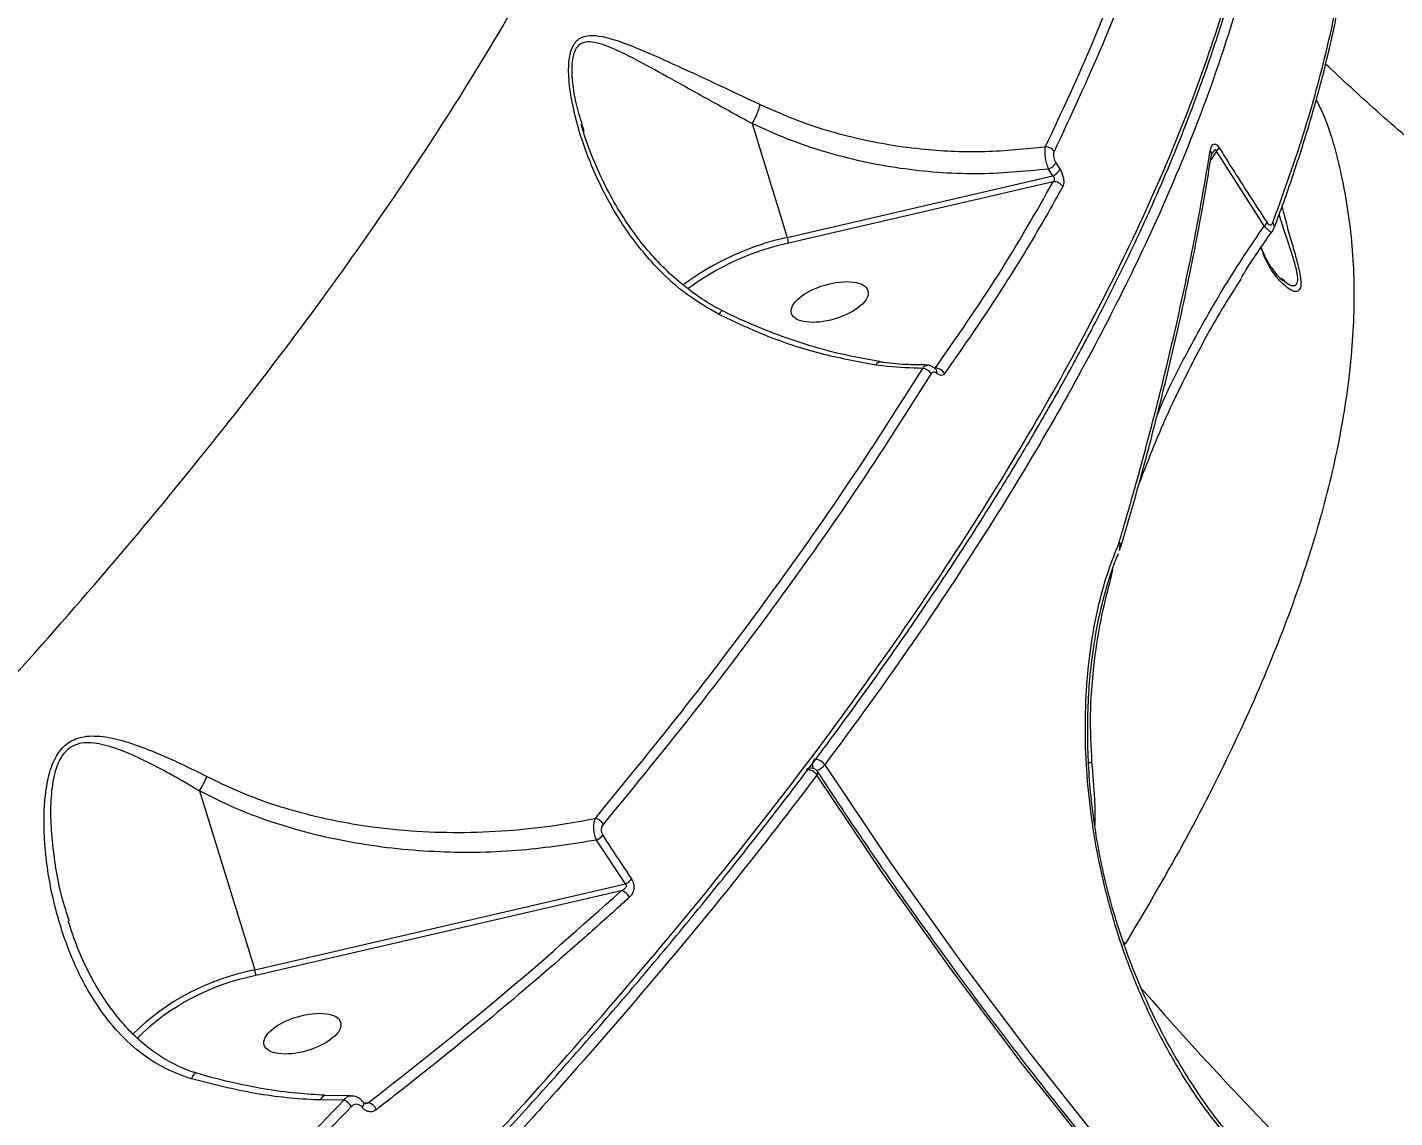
# Model space of a CAD drawing. Header units: millimetres. Extents: x -6523 to 7556, y -5559 to 6101.
# Drawn here: x 1804.3 to 1964, y -1572.9 to -1445.6 of the extents above; entities that cross this region are included whole.
import ezdxf

# ---------------------------------------------------------------- set-up
doc = ezdxf.new("R2010")
doc.units = ezdxf.units.MM
for name, color, linetype in [('DIKOM_ОБЪЕКТ', 7, 'Continuous'), ('DIKOM_РАЗМЕР_ЗОНА', 7, 'Continuous'), ('DIKOM_РАЗМЕР_ОБЪЕКТА', 7, 'Continuous')]:
    doc.layers.add(name, color=color, linetype=linetype)
doc.styles.add('style1', font='arial.ttf', dxfattribs={"width": 0.8})
doc.dimstyles.new('1-50', dxfattribs={"dimtxt": 300, "dimasz": 200, "dimexe": 100, "dimexo": 0, "dimgap": 100, "dimtad": 1, "dimtxsty": 'style1', "dimcen": 200, "dimclrd": 7, "dimclre": 7, "dimclrt": 7, "dimadec": 1, "dimazin": 2, "dimtfac": 1, "dimtmove": 0, "dimatfit": 2, "dimfxl": 0, "dimlwd": 25, "dimlwe": 18, "dimarcsym": 0})

# ---------------------------------------------------------------- blocks, each defined once
blk = doc.blocks.new('*D10')
at = {"layer": 'Defpoints', "color": 0, "transparency": 16777216}
for p in [(-1823.23, 4314.24), (3842.01, -3170.82), (6537.88, -3170.82)]:
    blk.add_point(p, dxfattribs=at)
at = {"layer": 'DIKOM_РАЗМЕР_ОБЪЕКТА', "color": 7, "lineweight": 18, "transparency": 16777216}
for p, q in [((-1823.23, 4314.24), (6637.88, 4314.24)), ((3842.01, -3170.82), (6637.88, -3170.82))]:
    blk.add_line(p, q, dxfattribs=at)
at = {"layer": 'DIKOM_РАЗМЕР_ОБЪЕКТА', "color": 7, "lineweight": 25, "transparency": 16777216}
blk.add_line((6537.88, 3914.24), (6537.88, -2770.82), dxfattribs=at)
at = {"layer": 'DIKOM_РАЗМЕР_ОБЪЕКТА', "color": 7, "transparency": 16777216}
for points in [[(6471.22, 3914.24), (6604.55, 3914.24), (6537.88, 4314.24)], [(6471.22, -2770.82), (6604.55, -2770.82), (6537.88, -3170.82)]]:
    blk.add_solid(points, dxfattribs=at)
at = {"layer": 'DIKOM_РАЗМЕР_ОБЪЕКТА', "color": 7, "transparency": 16777216, "insert": (6304.71, 207.11), "char_height": 300, "attachment_point": 5, "rotation": 90, "style": 'style1'}
blk.add_mtext('7500', dxfattribs=at)
blk = doc.blocks.new('*D11')
at = {"layer": 'Defpoints', "color": 0, "transparency": 16777216}
for p in [(-5022.71, -299.32), (4115.33, -1753.09), (4115.33, -4391.39)]:
    blk.add_point(p, dxfattribs=at)
at = {"layer": 'DIKOM_РАЗМЕР_ОБЪЕКТА', "color": 7, "lineweight": 18, "transparency": 16777216}
for p, q in [((-5022.71, -299.32), (-5022.71, -4491.39)), ((4115.33, -1753.09), (4115.33, -4491.39))]:
    blk.add_line(p, q, dxfattribs=at)
at = {"layer": 'DIKOM_РАЗМЕР_ОБЪЕКТА', "color": 7, "lineweight": 25, "transparency": 16777216}
blk.add_line((-4622.71, -4391.39), (3715.33, -4391.39), dxfattribs=at)
at = {"layer": 'DIKOM_РАЗМЕР_ОБЪЕКТА', "color": 7, "transparency": 16777216}
for points in [[(-4622.71, -4324.73), (-4622.71, -4458.06), (-5022.71, -4391.39)], [(3715.33, -4324.73), (3715.33, -4458.06), (4115.33, -4391.39)]]:
    blk.add_solid(points, dxfattribs=at)
at = {"layer": 'DIKOM_РАЗМЕР_ОБЪЕКТА', "color": 7, "transparency": 16777216, "insert": (-175.12, -4158.22), "char_height": 300, "attachment_point": 5, "style": 'style1'}
blk.add_mtext('9150', dxfattribs=at)
blk = doc.blocks.new('*D12')
at = {"layer": 'Defpoints', "color": 0, "transparency": 16777216}
for p in [(-6522.71, -395.62), (6102.86, -1877.31), (6102.86, -5458.89)]:
    blk.add_point(p, dxfattribs=at)
at = {"layer": 'DIKOM_РАЗМЕР_ЗОНА', "color": 7, "lineweight": 18, "transparency": 16777216}
for p, q in [((-6522.71, -395.62), (-6522.71, -5558.89)), ((6102.86, -1877.31), (6102.86, -5558.89))]:
    blk.add_line(p, q, dxfattribs=at)
at = {"layer": 'DIKOM_РАЗМЕР_ЗОНА', "color": 7, "lineweight": 25, "transparency": 16777216}
blk.add_line((-6122.71, -5458.89), (5702.86, -5458.89), dxfattribs=at)
at = {"layer": 'DIKOM_РАЗМЕР_ЗОНА', "color": 7, "transparency": 16777216}
for points in [[(-6122.71, -5392.23), (-6122.71, -5525.56), (-6522.71, -5458.89)], [(5702.86, -5392.23), (5702.86, -5525.56), (6102.86, -5458.89)]]:
    blk.add_solid(points, dxfattribs=at)
at = {"layer": 'DIKOM_РАЗМЕР_ЗОНА', "color": 7, "transparency": 16777216, "insert": (78.38, -5225.72), "char_height": 300, "attachment_point": 5, "style": 'style1'}
blk.add_mtext('12600', dxfattribs=at)
blk = doc.blocks.new('*D13')
at = {"layer": 'Defpoints', "color": 0, "transparency": 16777216}
for p in [(-2358.18, 6101.03), (4341.71, -4605.15), (7455.88, -4605.15)]:
    blk.add_point(p, dxfattribs=at)
at = {"layer": 'DIKOM_РАЗМЕР_ЗОНА', "color": 7, "lineweight": 18, "transparency": 16777216}
for p, q in [((-2358.18, 6101.03), (7555.88, 6101.03)), ((4341.71, -4605.15), (7555.88, -4605.15))]:
    blk.add_line(p, q, dxfattribs=at)
at = {"layer": 'DIKOM_РАЗМЕР_ЗОНА', "color": 7, "lineweight": 25, "transparency": 16777216}
blk.add_line((7455.88, 5701.03), (7455.88, -4205.15), dxfattribs=at)
at = {"layer": 'DIKOM_РАЗМЕР_ЗОНА', "color": 7, "transparency": 16777216}
for points in [[(7389.22, 5701.03), (7522.55, 5701.03), (7455.88, 6101.03)], [(7389.22, -4205.15), (7522.55, -4205.15), (7455.88, -4605.15)]]:
    blk.add_solid(points, dxfattribs=at)
at = {"layer": 'DIKOM_РАЗМЕР_ЗОНА', "color": 7, "transparency": 16777216, "insert": (7222.71, 375.61), "char_height": 300, "attachment_point": 5, "rotation": 90, "style": 'style1'}
blk.add_mtext('10700', dxfattribs=at)

msp = doc.modelspace()

# ---------------------------------------------------------------- linework, layer by layer
at = {"layer": 'DIKOM_ОБЪЕКТ', "color": 7, "linetype": 'Continuous', "lineweight": 15}
for p, q in [((1869.068, -1456.928), (1869.292, -1457.722)), ((1888.932, -1456.844), (1893.05, -1470.143)), ((1943.142, -1460.052), (1942.482, -1461.074)), ((1948.736, -1468.785), (1943.142, -1460.052)), ((1924.043, -1462.946), (1923.553, -1462.157)), ((1924.409, -1461.409), (1924.898, -1462.196)), ((1893.05, -1470.143), (1924.043, -1462.946)), ((1924.101, -1463.625), (1893.174, -1470.806)), ((1950.73, -1474.891), (1951.021, -1475.134)), ((1910.26, -1485.425), (1910.344, -1485.372)), ((1931.704, -1505.981), (1931.79, -1505.735)), ((1931.79, -1505.735), (1931.8, -1505.699)), ((1931.003, -1508.954), (1930.648, -1510.475)), ((1824.41, -1534.75), (1830.88, -1555.645)), ((1874.141, -1545.6), (1870.772, -1540.495)), ((1830.88, -1555.645), (1874.141, -1545.6)), ((1873.656, -1546.405), (1831.004, -1556.309)), ((1932.24, -1552.268), (1932.501, -1552.616)), ((1842.073, -1570.325), (1839.065, -1570.299)), ((1841.266, -1570.851), (1838.555, -1570.825)), ((1843.629, -1571.165), (1844.17, -1571.131))]:
    msp.add_line(p, q, dxfattribs=at)
at = {"layer": 'DIKOM_ОБЪЕКТ', "color": 7, "linetype": 'Continuous', "lineweight": 15, "flags": 128}
for points in [[(1903.383, -1485.028), (1903.517, -1484.825), (1903.651, -1484.698), (1903.78, -1484.652), (1903.805, -1484.653)], [(1931.821, -1506.691), (1931.828, -1506.677), (1931.838, -1506.654)], [(1897.42, -1531.693), (1905.102, -1543.137), (1913.067, -1554.343), (1921.309, -1565.304), (1929.822, -1576.013), (1938.602, -1586.463), (1947.642, -1596.646), (1956.937, -1606.556), (1966.48, -1616.187), (1976.266, -1625.532), (1986.287, -1634.586), (1996.537, -1643.342), (2007.01, -1651.794), (2017.698, -1659.937), (2028.596, -1667.766), (2039.694, -1675.275), (2050.987, -1682.46), (2062.467, -1689.316), (2074.126, -1695.839), (2085.956, -1702.023), (2097.951, -1707.866), (2110.101, -1713.362)], [(1896.514, -1532.898), (1896.589, -1532.784), (1896.632, -1532.68), (1896.642, -1532.592), (1896.62, -1532.521), (1896.619, -1532.521)], [(2109.837, -1715.116), (2097.65, -1709.603), (2085.619, -1703.743), (2073.753, -1697.54), (2062.059, -1690.998), (2050.544, -1684.121), (2039.217, -1676.915), (2028.085, -1669.382), (2017.155, -1661.53), (2006.434, -1653.362), (1995.93, -1644.884), (1985.649, -1636.102), (1975.597, -1627.021), (1965.782, -1617.648), (1956.21, -1607.988), (1946.888, -1598.048), (1937.82, -1587.833), (1929.014, -1577.353), (1920.475, -1566.612), (1912.208, -1555.617), (1904.22, -1544.377), (1896.514, -1532.898)], [(1823.483, -1568.36), (1823.643, -1568.049), (1823.793, -1567.822), (1823.924, -1567.691), (1824.03, -1567.663), (1824.033, -1567.664)], [(1838.555, -1570.825), (1838.692, -1570.561), (1838.844, -1570.381), (1839.003, -1570.295), (1839.075, -1570.288)], [(1843.415, -1571.686), (1843.528, -1571.523), (1843.598, -1571.371), (1843.62, -1571.239), (1843.593, -1571.133), (1843.583, -1571.119)]]:
    msp.add_lwpolyline(points, dxfattribs=at)
at = {"layer": 'DIKOM_ОБЪЕКТ', "color": 7, "linetype": 'Continuous', "lineweight": 15}
for centre, radius, start, end in [((1882.47, -1452.782), 7.633, 327.84565, 346.14363), ((1923.17, -1460.74), 1.204, 31.86743, 88.90067), ((1941.943, -1460.42), 0.65, 351.70291, 40.85387), ((1942.348, -1459.019), 1.302, 307.55821, 329.92491), ((1922.846, -1460.484), 1.817, 292.89687, 329.37781), ((1923.33, -1461.271), 1.821, 293.06141, 329.47984), ((1924.181, -1464.81), 1.188, 30.89379, 93.88855), ((1947.911, -1467.774), 1.305, 309.20561, 331.67866), ((1949.098, -1468.866), 0.786, 340.55927, 36.4821), ((1899.688, -1500.815), 31.382, 102.2102, 126.86191), ((1890.605, -1470.941), 2.572, 3.00811, 18.08322), ((1899.637, -1500.626), 30.512, 102.22941, 126.60093), ((1886.095, -1479.542), 1.083, 128.97302, 157.56316), ((1908.746, -1486.707), 1.291, 31.80949, 84.86766), ((1910.337, -1486.607), 1.234, 29.13033, 89.65965), ((1909.976, -1485.858), 0.542, 344.21854, 44.08659), ((1931.204, -1506.43), 0.673, 340.57681, 41.90639), ((1931.394, -1506.166), 0.585, 348.7154, 47.46256), ((1931.385, -1506.136), 0.603, 348.8195, 46.42984), ((1895.675, -1532.568), 0.49, 104.00447, 144.89327), ((1895.41, -1533.573), 1.294, 31.42867, 95.99801), ((1895.782, -1533.067), 1, 33.11034, 102.99357), ((1897.192, -1531.709), 1.191, 148.33635, 199.67335), ((1896.32, -1532.365), 1.289, 31.43044, 96.29635), ((1895.596, -1530.203), 2.355, 292.69069, 320.76209), ((1817.766, -1530.255), 8.022, 325.92534, 339.54427), ((1870.278, -1539.43), 1.529, 31.68401, 76.11186), ((1869.82, -1538.524), 2.189, 295.76975, 320.08545), ((1873.147, -1543.625), 2.211, 296.71968, 320.85151), ((1873.389, -1547.745), 1.367, 25.68535, 78.71684), ((1836.098, -1582.843), 27.693, 100.86063, 134.63233), ((1836.027, -1582.586), 26.753, 100.82328, 134.93977), ((1828.449, -1556.441), 2.558, 2.97086, 18.12417), ((2280.391, -1255.911), 459.181, 221.0724, 238.2067), ((1840.661, -1572.508), 1.764, 31.68223, 69.9501), ((1843.718, -1572.535), 1.476, 23.05709, 72.17378)]:
    msp.add_arc(centre, radius, start, end, dxfattribs=at)
for centre in [(1898.002, -1477.672), (1836.439, -1563.084)]:
    msp.add_ellipse(centre, major_axis=(-4.462, -1.322), ratio=0.44303, dxfattribs=at)
for points, knots in [([(1478.123, -1459.724), (1480.144, -1459.717), (1486.003, -1459.696), (1495.698, -1459.538), (1507.197, -1459.196), (1518.673, -1458.689), (1530.118, -1458.021), (1541.523, -1457.191), (1552.88, -1456.2), (1564.18, -1455.049), (1575.414, -1453.738), (1586.575, -1452.269), (1597.653, -1450.643), (1608.641, -1448.861), (1619.531, -1446.924), (1630.313, -1444.833), (1640.98, -1442.592), (1651.524, -1440.199), (1661.937, -1437.659), (1672.212, -1434.972), (1682.339, -1432.141), (1692.313, -1429.167), (1702.125, -1426.054), (1711.768, -1422.802), (1721.235, -1419.416), (1730.518, -1415.896), (1739.612, -1412.246), (1748.508, -1408.469), (1757.2, -1404.566), (1765.682, -1400.542), (1773.947, -1396.399), (1781.989, -1392.14), (1789.802, -1387.769), (1797.38, -1383.288), (1804.717, -1378.701), (1811.809, -1374.012), (1818.648, -1369.223), (1825.231, -1364.338), (1831.552, -1359.361), (1837.606, -1354.296), (1843.389, -1349.147), (1848.896, -1343.917), (1854.124, -1338.61), (1859.067, -1333.231), (1863.723, -1327.782), (1868.087, -1322.27), (1872.157, -1316.697), (1875.927, -1311.068), (1879.402, -1305.388), (1882.555, -1299.658), (1884.893, -1295.039), (1886.07, -1292.319), (1886.409, -1291.536)], [0, 0, 0, 0, 0.0107552, 0.0311878, 0.0516215, 0.0720552, 0.0924884, 0.1129222, 0.1333561, 0.15379, 0.1742241, 0.1946587, 0.215093, 0.2355279, 0.2559631, 0.2763984, 0.2968343, 0.3172703, 0.3377071, 0.358144, 0.3785814, 0.3990192, 0.4194577, 0.4398966, 0.4603357, 0.4807758, 0.5012164, 0.5216576, 0.5420996, 0.5625417, 0.5829848, 0.6034285, 0.6238725, 0.6443172, 0.664762, 0.6852075, 0.705653, 0.7260988, 0.7465444, 0.7669897, 0.7874344, 0.8078782, 0.8283208, 0.8487617, 0.8692001, 0.8896363, 0.9100693, 0.9304984, 0.9509232, 0.9713434, 0.9917579, 1, 1, 1, 1]), ([(1886.485, -1292.888), (1886.347, -1293.238), (1884.665, -1297.507), (1880.257, -1305.554), (1873.125, -1317.088), (1864.523, -1328.485), (1854.621, -1339.724), (1843.59, -1350.55), (1831.506, -1360.938), (1818.453, -1370.87), (1804.219, -1380.508), (1788.802, -1389.805), (1772.228, -1398.719), (1755.598, -1406.702), (1739.12, -1413.813), (1722.969, -1420.125), (1706.187, -1426.05), (1688.811, -1431.565), (1671.03, -1436.614), (1652.935, -1441.173), (1636.516, -1444.85), (1625.996, -1446.897), (1621.713, -1447.73)], [0, 0, 0, 0, 0.0049824, 0.0607473, 0.1164693, 0.1738099, 0.231197, 0.2885376, 0.3442597, 0.4000244, 0.4557466, 0.5130871, 0.5704745, 0.6278152, 0.6763108, 0.7248634, 0.7734157, 0.8224281, 0.8714411, 0.9192196, 0.9671062, 1, 1, 1, 1]), ([(1710.601, -1608.047), (1715.413, -1604.09), (1725.037, -1596.175), (1739.001, -1584.091), (1752.584, -1571.878), (1766.174, -1559.117), (1779.639, -1545.877), (1792.861, -1532.199), (1805.482, -1518.429), (1817.429, -1504.615), (1828.641, -1490.811), (1838.761, -1477.465), (1847.807, -1464.617), (1855.82, -1452.287), (1863.029, -1440.136), (1869.372, -1428.219), (1874.804, -1416.587), (1879.301, -1405.255), (1882.795, -1394.289), (1885.254, -1383.69), (1886.599, -1373.637), (1886.824, -1364.353), (1885.947, -1355.903), (1884.412, -1348.959), (1882.737, -1345.055), (1882.056, -1343.467)], [0, 0, 0, 0, 0.0400048, 0.0800096, 0.1204125, 0.1608154, 0.2054798, 0.2501788, 0.2948426, 0.3408233, 0.3868418, 0.4328217, 0.476081, 0.5193729, 0.5626315, 0.6071388, 0.651682, 0.6961891, 0.742306, 0.7884231, 0.8352025, 0.8819818, 0.9259178, 0.9698883, 1, 1, 1, 1]), ([(1856.727, -1351.917), (1855.21, -1355.108), (1851.918, -1362.033), (1845.284, -1372.42), (1837.338, -1382.871), (1828.367, -1392.816), (1818.537, -1402.257), (1807.578, -1411.466), (1795.487, -1420.403), (1782.282, -1429.037), (1768.34, -1437.132), (1753.751, -1444.687), (1738.612, -1451.71), (1722.597, -1458.365), (1705.712, -1464.605), (1688.045, -1470.451), (1675.75, -1473.92), (1669.605, -1475.654)], [0, 0, 0, 0, 0.0602335, 0.1307417, 0.2012505, 0.2674731, 0.3337477, 0.3999719, 0.4681249, 0.5363337, 0.604488, 0.6695131, 0.7345855, 0.7996115, 0.8663909, 0.9332204, 1, 1, 1, 1]), ([(1702.668, -1709.163), (1706.398, -1706.541), (1716.522, -1699.424), (1732.738, -1687.532), (1751.154, -1673.451), (1769.08, -1659.118), (1786.44, -1644.607), (1803.152, -1629.985), (1819.156, -1615.295), (1834.412, -1600.562), (1848.908, -1585.811), (1862.609, -1571.088), (1875.449, -1556.46), (1887.369, -1541.998), (1898.322, -1527.746), (1908.271, -1513.735), (1917.219, -1499.981), (1925.147, -1486.526), (1932.021, -1473.432), (1937.805, -1460.76), (1942.472, -1448.554), (1945.995, -1436.842), (1948.378, -1425.64), (1949.666, -1414.956), (1949.702, -1404.926), (1949.25, -1398.177), (1948.45, -1394.982), (1948.382, -1394.71)], [0, 0, 0, 0, 0.0245701, 0.0666936, 0.1089496, 0.1512736, 0.1935975, 0.2358536, 0.277977, 0.3201005, 0.3623564, 0.4046804, 0.4470042, 0.4892603, 0.5313838, 0.5735066, 0.6157623, 0.6580857, 0.700409, 0.7426646, 0.7847876, 0.8269108, 0.8691669, 0.9114903, 0.953814, 0.99607, 1, 1, 1, 1]), ([(1719.217, -1698.161), (1721.356, -1696.611), (1726.594, -1692.818), (1734.798, -1686.711), (1743.826, -1679.866), (1752.702, -1672.984), (1761.434, -1666.065), (1770.025, -1659.106), (1778.477, -1652.106), (1786.793, -1645.063), (1794.975, -1637.974), (1803.025, -1630.837), (1810.946, -1623.651), (1818.73, -1616.42), (1826.353, -1609.17), (1833.781, -1601.929), (1840.995, -1594.718), (1847.99, -1587.539), (1854.772, -1580.391), (1861.342, -1573.27), (1867.703, -1566.173), (1873.857, -1559.1), (1879.806, -1552.048), (1885.55, -1545.015), (1891.093, -1537.999), (1896.43, -1531.001), (1901.552, -1524.038), (1906.433, -1517.14), (1911.057, -1510.331), (1915.418, -1503.619), (1919.519, -1497), (1923.362, -1490.472), (1926.951, -1484.032), (1930.284, -1477.678), (1933.364, -1471.409), (1936.19, -1465.223), (1938.763, -1459.118), (1941.084, -1453.092), (1943.146, -1447.158), (1944.943, -1441.338), (1946.464, -1435.654), (1947.708, -1430.118), (1948.675, -1424.728), (1949.365, -1419.482), (1949.781, -1414.379), (1949.92, -1409.417), (1949.793, -1404.592), (1949.361, -1399.922), (1948.944, -1396.721), (1948.591, -1395.121), (1948.56, -1394.983)], [0, 0, 0, 0, 0.0148391, 0.0363255, 0.0577124, 0.0790248, 0.100287, 0.1215228, 0.142757, 0.1640091, 0.1853, 0.2066536, 0.228095, 0.2496477, 0.2712483, 0.2927749, 0.3141948, 0.3355338, 0.356815, 0.3780639, 0.3993039, 0.4205573, 0.4418429, 0.4631846, 0.4846069, 0.5061339, 0.5277484, 0.5493324, 0.5707976, 0.5921746, 0.6134879, 0.6347617, 0.656021, 0.6772888, 0.6985818, 0.719924, 0.7413394, 0.7628519, 0.7844716, 0.8060882, 0.8276031, 0.8490186, 0.8703575, 0.891642, 0.9128938, 0.9341347, 0.9553851, 0.9766598, 0.9979803, 1, 1, 1, 1]), ([(1949.201, -1395.554), (1949.622, -1397.764), (1950.61, -1402.945), (1950.871, -1411.918), (1950.143, -1422.347), (1948.198, -1433.484), (1945.256, -1444.566), (1941.509, -1455.476), (1937.155, -1466.109), (1931.972, -1477.101), (1925.961, -1488.426), (1919.193, -1499.96), (1911.703, -1511.647), (1904.43, -1522.209), (1899.449, -1528.949), (1897.42, -1531.693)], [0, 0, 0, 0, 0.0646492, 0.1515188, 0.2409114, 0.3303773, 0.4197701, 0.4953743, 0.5710667, 0.6467588, 0.7231688, 0.7995787, 0.8740642, 0.9487185, 1, 1, 1, 1]), ([(1923.194, -1459.536), (1925.126, -1455.409), (1928.991, -1447.155), (1933.465, -1435.261), (1937.031, -1423.719), (1938.476, -1416.431), (1939.199, -1412.786)], [0, 0, 0, 0, 0.2484744, 0.4969502, 0.7484746, 1, 1, 1, 1]), ([(1940.222, -1413.286), (1939.508, -1416.891), (1938.08, -1424.1), (1934.543, -1435.603), (1930.066, -1447.555), (1926.151, -1455.921), (1924.193, -1460.104)], [0, 0, 0, 0, 0.2484765, 0.4969539, 0.748477, 1, 1, 1, 1]), ([(1949.73, -1468.399), (1950.819, -1465.403), (1952.996, -1459.411), (1955.473, -1450.749), (1957.416, -1442.315), (1958.168, -1436.944), (1958.544, -1434.259)], [0, 0, 0, 0, 0.2491207, 0.4982425, 0.7491225, 1, 1, 1, 1]), ([(1949.838, -1469.127), (1949.857, -1469.081), (1950.675, -1467.022), (1952.053, -1463.051), (1953.944, -1457.226), (1955.533, -1451.533), (1956.867, -1445.956), (1957.896, -1440.523), (1958.497, -1436.82), (1958.674, -1434.968), (1958.686, -1434.84)], [0, 0, 0, 0, 0.0038169, 0.1678352, 0.331915, 0.4960604, 0.6601148, 0.8240072, 0.9878466, 1, 1, 1, 1]), ([(1885.095, -1479.129), (1883.824, -1478.394), (1881.242, -1476.9), (1877.546, -1473.541), (1874.044, -1469.212), (1871.006, -1463.88), (1869.104, -1459.059), (1868.021, -1455.052), (1867.545, -1452.175), (1867.472, -1449.734), (1867.843, -1447.909), (1868.716, -1446.788), (1869.991, -1446.474), (1871.467, -1446.648), (1873.724, -1447.288), (1876.969, -1448.629), (1881.162, -1450.534), (1885.489, -1452.539), (1888.407, -1453.915), (1889.881, -1454.61)], [0, 0, 0, 0, 0.0629201, 0.1277911, 0.2147664, 0.3041639, 0.3947465, 0.4415343, 0.4882112, 0.5268393, 0.5575699, 0.5885378, 0.6242845, 0.658205, 0.6928785, 0.7739243, 0.8569726, 0.9277874, 1, 1, 1, 1]), ([(1888.932, -1456.844), (1887.29, -1455.944), (1883.962, -1454.119), (1879.618, -1451.7), (1875.774, -1449.578), (1873.089, -1448.201), (1871.175, -1447.485), (1869.936, -1447.231), (1868.909, -1447.417), (1868.382, -1448.025), (1868.039, -1448.803), (1867.826, -1450.051), (1867.945, -1452.116), (1868.318, -1454.488), (1868.812, -1456.095), (1869.068, -1456.928)], [0, 0, 0, 0, 0.1489529, 0.3017514, 0.4280558, 0.5563829, 0.6082571, 0.6609778, 0.7150164, 0.7525902, 0.7621861, 0.8093628, 0.8696439, 0.9324483, 1, 1, 1, 1]), ([(1987.108, -1475.225), (1985.701, -1474.251), (1981.853, -1471.588), (1975.709, -1466.933), (1968.695, -1461.3), (1962.084, -1455.645), (1957.87, -1451.733), (1955.886, -1449.89)], [0, 0, 0, 0, 0.1304841, 0.3567442, 0.5807889, 0.8025545, 1, 1, 1, 1]), ([(1954.793, -1454.038), (1955.033, -1454.526), (1956.383, -1457.271), (1957.869, -1462.926), (1959.163, -1471.027), (1959.309, -1479.83), (1958.427, -1489.021), (1956.542, -1498.565), (1953.735, -1508.402), (1949.956, -1518.746), (1945.16, -1529.593), (1939.427, -1540.89), (1934.809, -1548.708), (1932.501, -1552.616)], [0, 0, 0, 0, 0.0210517, 0.1183566, 0.2184966, 0.3187184, 0.4188597, 0.5144039, 0.6100171, 0.7055616, 0.8036828, 0.9018783, 1, 1, 1, 1]), ([(1889.881, -1454.61), (1891.072, -1455.144), (1894.65, -1456.748), (1901.069, -1458.703), (1908.709, -1459.948), (1916.17, -1460.263), (1920.839, -1459.78), (1923.194, -1459.536)], [0, 0, 0, 0, 0.1165807, 0.3502637, 0.5897027, 0.793088, 1, 1, 1, 1]), ([(1885.439, -1478.653), (1885.029, -1478.447), (1883.83, -1477.847), (1881.953, -1476.566), (1879.782, -1474.818), (1877.687, -1472.756), (1875.698, -1470.405), (1873.844, -1467.752), (1872.132, -1464.822), (1870.631, -1461.635), (1869.58, -1458.972), (1869.126, -1457.383), (1869.001, -1456.943)], [0, 0, 0, 0, 0.04848361, 0.14147388, 0.24037485, 0.34522589, 0.45524905, 0.5700388, 0.69200169, 0.81938907, 0.95002478, 1, 1, 1, 1]), ([(1923.553, -1462.157), (1920.705, -1462.428), (1916.396, -1462.838), (1910.593, -1462.588), (1906.179, -1462.115), (1901.782, -1461.316), (1897.397, -1460.178), (1893.079, -1458.723), (1890.315, -1457.47), (1888.932, -1456.844)], [0, 0, 0, 0, 0.2403961, 0.3636747, 0.4869539, 0.6133546, 0.7397602, 0.8698822, 1, 1, 1, 1]), ([(1923.553, -1462.157), (1923.482, -1461.959), (1923.341, -1461.562), (1923.199, -1460.888), (1923.131, -1460.26), (1923.139, -1459.805), (1923.179, -1459.607), (1923.194, -1459.536)], [0, 0, 0, 0, 0.2223273, 0.4448298, 0.6638274, 0.880649, 1, 1, 1, 1]), ([(1924.193, -1460.104), (1924.175, -1460.15), (1924.134, -1460.256), (1924.116, -1460.493), (1924.154, -1460.799), (1924.254, -1461.128), (1924.358, -1461.315), (1924.409, -1461.409)], [0, 0, 0, 0, 0.1488094, 0.3487584, 0.557328, 0.779087, 1, 1, 1, 1]), ([(1931.8, -1505.699), (1931.941, -1505.222), (1932.648, -1502.836), (1934.409, -1496.673), (1936.871, -1487.323), (1939.21, -1477.192), (1941.064, -1468.079), (1941.978, -1462.69), (1942.435, -1459.995)], [0, 0, 0, 0, 0.0299869, 0.1499466, 0.389895, 0.6301644, 0.8150088, 1, 1, 1, 1]), ([(1931.986, -1506.256), (1932.612, -1504.13), (1934.061, -1499.212), (1936.074, -1491.639), (1938.071, -1483.512), (1939.839, -1475.503), (1941.364, -1467.818), (1942.185, -1462.877), (1942.579, -1460.513)], [0, 0, 0, 0, 0.1335526, 0.3089465, 0.484637, 0.6608113, 0.8376593, 1, 1, 1, 1]), ([(1942.435, -1459.995), (1942.493, -1459.755), (1942.577, -1459.414), (1942.829, -1459.218), (1943.034, -1459.221), (1943.242, -1459.364), (1943.382, -1459.529), (1943.456, -1459.642), (1943.475, -1459.672)], [0, 0, 0, 0, 0.4030095, 0.5733259, 0.7451223, 0.8533429, 0.9617103, 1, 1, 1, 1]), ([(1942.59, -1460.518), (1942.595, -1460.481), (1942.608, -1460.374), (1942.642, -1460.302), (1942.633, -1460.317), (1942.632, -1460.319)], [0, 0, 0, 0, 0.3026368, 0.8871174, 1, 1, 1, 1]), ([(1943.142, -1460.052), (1943.139, -1460.036), (1943.134, -1460.005), (1943.118, -1459.962), (1943.099, -1459.936), (1943.076, -1459.917), (1943.047, -1459.907), (1942.96, -1459.922), (1942.832, -1460.042), (1942.711, -1460.193), (1942.645, -1460.304), (1942.628, -1460.333)], [0, 0, 0, 0, 0.0457543, 0.0931126, 0.1408178, 0.1555905, 0.2069048, 0.2750253, 0.5450513, 0.8829171, 1, 1, 1, 1]), ([(1943.475, -1459.672), (1943.81, -1460.209), (1945.487, -1462.895), (1947.353, -1465.799), (1948.9, -1468.15), (1949.059, -1468.393)], [0, 0, 0, 0, 0.1831612, 0.9158675, 1, 1, 1, 1]), ([(1924.898, -1462.196), (1924.973, -1462.332), (1925.124, -1462.604), (1925.272, -1463.083), (1925.335, -1463.54), (1925.313, -1463.933), (1925.237, -1464.113), (1925.2, -1464.2)], [0, 0, 0, 0, 0.2064332, 0.4133658, 0.6142399, 0.8134768, 1, 1, 1, 1]), ([(1910.344, -1485.372), (1912.872, -1481.738), (1917.934, -1474.46), (1922.043, -1467.24), (1924.101, -1463.625)], [0, 0, 0, 0, 0.4993593, 1, 1, 1, 1]), ([(1924.101, -1463.625), (1924.137, -1463.591), (1924.209, -1463.526), (1924.262, -1463.395), (1924.263, -1463.289), (1924.245, -1463.199), (1924.216, -1463.132), (1924.149, -1463.034), (1924.09, -1462.985), (1924.043, -1462.946)], [0, 0, 0, 0, 0.2066695, 0.4048915, 0.5395443, 0.5905732, 0.7293844, 0.7856453, 1, 1, 1, 1]), ([(1925.2, -1464.2), (1925.009, -1464.547), (1924.054, -1466.283), (1921.481, -1470.771), (1917.218, -1477.688), (1913.35, -1483.232), (1911.415, -1486.006)], [0, 0, 0, 0, 0.0480627, 0.24032302, 0.61988132, 1, 1, 1, 1]), ([(1950.787, -1466.507), (1950.985, -1467.296), (1951.363, -1468.799), (1951.783, -1470.212), (1951.982, -1470.883)], [0, 0, 0, 0, 0.5248145, 1, 1, 1, 1]), ([(1949.059, -1468.393), (1949.095, -1468.442), (1949.169, -1468.544), (1949.297, -1468.648), (1949.431, -1468.691), (1949.603, -1468.648), (1949.679, -1468.5), (1949.73, -1468.399)], [0, 0, 0, 0, 0.12123107, 0.25228191, 0.41159483, 0.59932487, 1, 1, 1, 1]), ([(1951.021, -1475.134), (1951.2, -1475.301), (1951.549, -1475.625), (1952.018, -1475.779), (1952.426, -1475.766), (1952.68, -1475.364), (1952.639, -1474.657), (1952.461, -1473.717), (1952.133, -1472.541), (1951.56, -1470.784), (1950.985, -1469.091), (1950.621, -1467.954), (1950.453, -1467.433)], [0, 0, 0, 0, 0.1024502, 0.1998091, 0.2990763, 0.4069031, 0.512751, 0.5329295, 0.6591554, 0.7772184, 0.8978623, 1, 1, 1, 1]), ([(1936.234, -1490.875), (1936.266, -1490.795), (1937.347, -1488.118), (1939.976, -1483.06), (1944.053, -1475.715), (1947.175, -1471.095), (1948.736, -1468.785)], [0, 0, 0, 0, 0.0100417, 0.3355001, 0.6677457, 1, 1, 1, 1]), ([(1946.069, -1474.829), (1946.182, -1474.641), (1947.295, -1472.793), (1948.521, -1471.043), (1949.623, -1469.47)], [0, 0, 0, 0, 0.1017337, 1, 1, 1, 1]), ([(1949.626, -1469.472), (1949.621, -1469.492), (1949.601, -1469.566), (1949.405, -1469.464), (1949.085, -1469.185), (1948.842, -1468.906), (1948.736, -1468.785)], [0, 0, 0, 0, 0.12824737, 0.47419627, 0.77046355, 1, 1, 1, 1]), ([(1949.643, -1469.48), (1949.669, -1469.449), (1949.761, -1469.341), (1949.797, -1469.215), (1949.823, -1469.125)], [0, 0, 0, 0, 0.2842788, 1, 1, 1, 1]), ([(1951.982, -1470.883), (1952.169, -1471.536), (1952.55, -1472.866), (1952.975, -1474.654), (1953.051, -1475.892), (1952.778, -1476.403), (1952.364, -1476.488), (1951.563, -1476.198), (1950.363, -1475.092), (1949.093, -1473.303), (1948.565, -1471.862), (1948.373, -1471.337)], [0, 0, 0, 0, 0.0824836, 0.1678927, 0.2540986, 0.3292444, 0.3995909, 0.4701446, 0.6754921, 0.8815751, 1, 1, 1, 1]), ([(1950.947, -1475.219), (1950.945, -1475.217), (1950.908, -1475.192), (1950.652, -1474.972), (1950.224, -1474.504), (1949.586, -1473.665), (1948.946, -1472.652), (1948.556, -1471.741), (1948.379, -1471.327)], [0, 0, 0, 0, 0.0074056, 0.1283186, 0.2815557, 0.4803832, 0.7641483, 1, 1, 1, 1]), ([(1946.042, -1474.934), (1945.368, -1475.984), (1943.315, -1479.178), (1940.248, -1484.856), (1936.867, -1491.764), (1935.005, -1496.564), (1934.103, -1498.893)], [0, 0, 0, 0, 0.1416107, 0.431014, 0.72402, 1, 1, 1, 1]), ([(1903.383, -1485.028), (1901.222, -1484.631), (1896.857, -1483.829), (1890.698, -1481.782), (1886.848, -1479.959), (1885.095, -1479.129)], [0, 0, 0, 0, 0.348184, 0.7031352, 1, 1, 1, 1]), ([(1903.814, -1484.602), (1902.68, -1484.412), (1900.295, -1484.013), (1896.652, -1483.085), (1892.909, -1481.903), (1889.22, -1480.444), (1886.725, -1479.344), (1885.494, -1478.682), (1885.439, -1478.653)], [0, 0, 0, 0, 0.1822288, 0.3833733, 0.5854568, 0.7880503, 0.9906024, 1, 1, 1, 1]), ([(1870.645, -1537.946), (1874.294, -1533.481), (1881.593, -1524.553), (1891.527, -1511.326), (1900.755, -1498.233), (1906.159, -1489.691), (1908.861, -1485.421)], [0, 0, 0, 0, 0.2486156, 0.4972307, 0.7486162, 1, 1, 1, 1]), ([(1909.843, -1486.026), (1907.168, -1490.256), (1901.819, -1498.714), (1892.628, -1511.774), (1882.661, -1525.066), (1875.273, -1534.107), (1871.579, -1538.627)], [0, 0, 0, 0, 0.2486156, 0.4972329, 0.7486158, 1, 1, 1, 1]), ([(1908.861, -1485.421), (1907.494, -1485.384), (1905.662, -1485.334), (1903.843, -1485.09), (1903.383, -1485.028)], [0, 0, 0, 0, 0.7468314, 1, 1, 1, 1]), ([(1909.343, -1485.027), (1908.627, -1485.02), (1906.939, -1485.004), (1905.077, -1484.854), (1903.964, -1484.67), (1903.816, -1484.645)], [0, 0, 0, 0, 0.38951251, 0.91865882, 1, 1, 1, 1]), ([(1908.861, -1485.421), (1908.938, -1485.305), (1909.077, -1485.093), (1909.261, -1485.077), (1909.344, -1485.069)], [0, 0, 0, 0, 0.5462668, 1, 1, 1, 1]), ([(1910.354, -1485.494), (1910.224, -1485.386), (1909.96, -1485.168), (1909.584, -1485.035), (1909.379, -1485.063), (1909.351, -1485.067)], [0, 0, 0, 0, 0.4546188, 0.9255684, 1, 1, 1, 1]), ([(1910.498, -1486.006), (1910.454, -1485.97), (1910.344, -1485.881), (1910.164, -1485.827), (1909.977, -1485.861), (1909.888, -1485.971), (1909.843, -1486.026)], [0, 0, 0, 0, 0.1835289, 0.4626095, 0.7309853, 1, 1, 1, 1]), ([(1910.377, -1485.491), (1910.378, -1485.491), (1910.385, -1485.494), (1910.371, -1485.484), (1910.359, -1485.473)], [0, 0, 0, 0, 0.063477, 1, 1, 1, 1]), ([(1911.415, -1486.006), (1911.344, -1486.081), (1911.202, -1486.23), (1910.916, -1486.253), (1910.674, -1486.153), (1910.537, -1486.038), (1910.498, -1486.006)], [0, 0, 0, 0, 0.2927829, 0.584987, 0.8819552, 1, 1, 1, 1]), ([(1945.035, -1575.885), (1943.847, -1574.433), (1941.472, -1571.529), (1938.372, -1566.7), (1935.663, -1561.643), (1933.367, -1556.416), (1931.448, -1551), (1929.935, -1545.462), (1928.821, -1539.88), (1928.107, -1534.328), (1927.802, -1528.885), (1927.883, -1523.622), (1928.33, -1518.634), (1929.135, -1514.004), (1930.233, -1509.728), (1931.214, -1507.229), (1931.704, -1505.981)], [0, 0, 0, 0, 0.0751068, 0.1502139, 0.2212824, 0.2925773, 0.3636447, 0.4347705, 0.5061227, 0.5772485, 0.6483401, 0.7196591, 0.7907512, 0.8604277, 0.930319, 1, 1, 1, 1]), ([(1931.837, -1506.654), (1931.846, -1506.633), (1931.899, -1506.514), (1931.935, -1506.386), (1931.965, -1506.28)], [0, 0, 0, 0, 0.1697877, 1, 1, 1, 1]), ([(1931.966, -1506.289), (1931.968, -1506.282), (1931.97, -1506.273), (1931.973, -1506.265), (1931.974, -1506.263)], [0, 0, 0, 0, 0.7852557, 1, 1, 1, 1]), ([(1945.136, -1575.402), (1944.771, -1574.981), (1943.611, -1573.648), (1941.78, -1571.171), (1939.652, -1567.996), (1937.665, -1564.621), (1935.831, -1561.091), (1934.17, -1557.438), (1932.698, -1553.7), (1931.426, -1549.911), (1930.363, -1546.109), (1929.517, -1542.324), (1928.88, -1538.573), (1928.434, -1534.852), (1928.171, -1531.15), (1928.091, -1527.478), (1928.196, -1523.864), (1928.482, -1520.343), (1928.947, -1516.952), (1929.579, -1513.721), (1930.383, -1510.708), (1931.104, -1508.468), (1931.603, -1507.324), (1931.733, -1507.025)], [0, 0, 0, 0, 0.023156, 0.0733969, 0.1241361, 0.1752391, 0.2265349, 0.2778002, 0.3288161, 0.3794158, 0.4294642, 0.4788809, 0.5276413, 0.5763365, 0.6256829, 0.6756977, 0.7262872, 0.7773123, 0.8286044, 0.8799619, 0.9311453, 0.9819857, 1, 1, 1, 1]), ([(1930.648, -1510.475), (1930.289, -1511.909), (1929.483, -1515.13), (1928.754, -1520.283), (1928.3, -1525.847), (1928.489, -1529.558), (1928.584, -1531.41)], [0, 0, 0, 0, 0.2110229, 0.4740991, 0.7375922, 1, 1, 1, 1]), ([(1823.483, -1568.36), (1822.479, -1568.003), (1820.471, -1567.29), (1817.583, -1565.447), (1814.878, -1562.98), (1812.094, -1559.409), (1809.639, -1554.839), (1807.696, -1549.236), (1806.458, -1543.296), (1806.175, -1538.441), (1806.426, -1534.945), (1806.836, -1532.726), (1807.584, -1530.717), (1808.809, -1529.207), (1810.561, -1528.332), (1812.81, -1528.272), (1815.395, -1528.813), (1818.336, -1529.833), (1821.631, -1531.222), (1824.064, -1532.447), (1825.281, -1533.059)], [0, 0, 0, 0, 0.0478383, 0.0957303, 0.1551277, 0.2146179, 0.3020656, 0.389666, 0.4817492, 0.5736876, 0.607071, 0.6403846, 0.6772286, 0.7075548, 0.737925, 0.7828308, 0.8291217, 0.875539, 0.9377632, 1, 1, 1, 1]), ([(1824.41, -1534.75), (1823.385, -1534.145), (1821.324, -1532.93), (1818.406, -1531.382), (1815.624, -1530.102), (1813.075, -1529.231), (1810.918, -1529.004), (1809.304, -1529.582), (1808.174, -1530.775), (1807.389, -1532.808), (1807.031, -1535.511), (1807.019, -1538.588), (1807.436, -1542.851), (1808.08, -1546.694), (1809.014, -1549.331), (1809.225, -1549.926)], [0, 0, 0, 0, 0.0919173, 0.1846856, 0.2650791, 0.3466805, 0.4193889, 0.4620712, 0.5046448, 0.5592657, 0.6320461, 0.7109925, 0.7900503, 0.9526256, 1, 1, 1, 1]), ([(1928.584, -1531.41), (1928.569, -1531.414), (1928.483, -1531.436), (1928.377, -1531.462), (1928.233, -1531.483), (1928.224, -1531.485)], [0, 0, 0, 0, 0.1610302, 0.9486506, 1, 1, 1, 1]), ([(1928.584, -1531.41), (1928.703, -1532.846), (1928.87, -1534.853), (1928.99, -1537.311), (1928.955, -1538.293), (1928.939, -1538.739)], [0, 0, 0, 0, 0.5790763, 0.8089865, 1, 1, 1, 1]), ([(1896.514, -1532.898), (1894.405, -1535.661), (1888.721, -1543.105), (1878.689, -1555.396), (1866.235, -1569.765), (1852.788, -1584.381), (1838.372, -1599.197), (1823.009, -1614.169), (1807.038, -1628.965), (1790.529, -1643.538), (1773.561, -1657.849), (1755.857, -1672.131), (1737.448, -1686.33), (1718.383, -1700.395), (1699.08, -1714.017), (1679.612, -1727.159), (1660.054, -1739.795), (1640.085, -1752.133), (1619.76, -1764.114), (1599.141, -1775.688), (1578.683, -1786.601), (1558.452, -1796.828), (1538.508, -1806.366), (1518.526, -1815.369), (1498.576, -1823.781), (1478.728, -1831.559), (1459.421, -1838.531), (1440.707, -1844.692), (1422.627, -1850.056), (1404.885, -1854.709), (1387.558, -1858.604), (1370.72, -1861.708), (1355.418, -1863.859), (1341.577, -1865.189), (1329.099, -1865.834), (1317.183, -1865.868), (1305.871, -1865.283), (1295.282, -1864.088), (1285.464, -1862.291), (1277.316, -1860.2), (1272.608, -1858.55), (1270.691, -1857.879)], [0, 0, 0, 0, 0.01565226, 0.04216821, 0.06870456, 0.09522035, 0.1225065, 0.14981457, 0.17710085, 0.20361671, 0.23015307, 0.25666881, 0.28395493, 0.31126326, 0.33854925, 0.36506512, 0.39160119, 0.41811705, 0.44540335, 0.47271155, 0.49999758, 0.52651341, 0.55304974, 0.57956567, 0.60685169, 0.6341598, 0.66144598, 0.68796179, 0.71449806, 0.74101385, 0.76829978, 0.79560821, 0.82289417, 0.84597237, 0.86907736, 0.89218249, 0.91550648, 0.9388305, 0.96156391, 0.98434868, 1, 1, 1, 1]), ([(1825.281, -1533.059), (1826.45, -1533.627), (1829.962, -1535.333), (1836.302, -1537.443), (1843.399, -1538.874), (1849.809, -1539.51), (1855.431, -1539.65), (1861.099, -1539.375), (1866.197, -1538.786), (1869.354, -1538.189), (1870.645, -1537.946)], [0, 0, 0, 0, 0.0856131, 0.2572051, 0.4325695, 0.5515695, 0.6705898, 0.7929685, 0.9153573, 1, 1, 1, 1]), ([(2109.687, -1714.524), (2107.734, -1713.664), (2102.067, -1711.169), (2092.781, -1706.818), (2081.878, -1701.377), (2071.114, -1695.649), (2060.495, -1689.642), (2050.025, -1683.356), (2039.712, -1676.797), (2029.559, -1669.968), (2019.574, -1662.872), (2009.761, -1655.514), (2000.125, -1647.897), (1990.672, -1640.026), (1981.407, -1631.904), (1972.336, -1623.536), (1963.462, -1614.928), (1954.791, -1606.083), (1946.328, -1597.006), (1938.077, -1587.702), (1930.042, -1578.177), (1922.229, -1568.435), (1914.64, -1558.482), (1907.284, -1548.321), (1901.303, -1539.643), (1897.807, -1534.327), (1896.619, -1532.521)], [0, 0, 0, 0, 0.0228174, 0.0662202, 0.1096236, 0.1530271, 0.1964308, 0.2398337, 0.2832367, 0.3266401, 0.3700427, 0.4134453, 0.4568475, 0.5002494, 0.5436513, 0.5870527, 0.6304542, 0.6738553, 0.7172557, 0.7606562, 0.8040563, 0.8474558, 0.890855, 0.9342543, 0.9776531, 1, 1, 1, 1]), ([(1870.772, -1540.495), (1867.872, -1540.95), (1861.818, -1541.899), (1853.995, -1542.017), (1847.533, -1541.562), (1842.702, -1540.895), (1837.968, -1539.91), (1833.32, -1538.58), (1828.754, -1536.909), (1825.858, -1535.469), (1824.41, -1534.75)], [0, 0, 0, 0, 0.1847811, 0.3856908, 0.4882334, 0.5907706, 0.6915548, 0.7923263, 0.8961743, 1, 1, 1, 1]), ([(1870.772, -1540.495), (1870.702, -1540.31), (1870.561, -1539.939), (1870.46, -1539.297), (1870.458, -1538.678), (1870.536, -1538.227), (1870.618, -1538.014), (1870.645, -1537.946)], [0, 0, 0, 0, 0.2221599, 0.4443883, 0.6650974, 0.8922509, 1, 1, 1, 1]), ([(1871.579, -1538.627), (1871.57, -1538.638), (1871.506, -1538.717), (1871.41, -1538.883), (1871.335, -1539.148), (1871.323, -1539.423), (1871.374, -1539.7), (1871.458, -1539.852), (1871.499, -1539.928)], [0, 0, 0, 0, 0.0353796, 0.2573761, 0.4481907, 0.6281159, 0.8143489, 1, 1, 1, 1]), ([(1871.499, -1539.928), (1871.831, -1540.439), (1872.937, -1542.144), (1874.069, -1543.836), (1874.861, -1545.021)], [0, 0, 0, 0, 0.2996367, 1, 1, 1, 1]), ([(1874.861, -1545.021), (1874.926, -1545.135), (1875.056, -1545.362), (1875.141, -1545.778), (1875.13, -1546.195), (1875.02, -1546.602), (1874.84, -1546.928), (1874.684, -1547.087), (1874.621, -1547.153)], [0, 0, 0, 0, 0.164355, 0.3291902, 0.4897661, 0.6616186, 0.8614169, 1, 1, 1, 1]), ([(1844.17, -1571.131), (1849.334, -1567.058), (1859.679, -1558.9), (1868.992, -1550.574), (1873.656, -1546.405)], [0, 0, 0, 0, 0.4991762, 1, 1, 1, 1]), ([(1873.656, -1546.405), (1873.719, -1546.374), (1873.866, -1546.301), (1874.058, -1546.168), (1874.194, -1546.025), (1874.253, -1545.916), (1874.274, -1545.841), (1874.274, -1545.772), (1874.25, -1545.704), (1874.204, -1545.644), (1874.163, -1545.615), (1874.141, -1545.6)], [0, 0, 0, 0, 0.185257, 0.4305395, 0.6101477, 0.6934956, 0.74646, 0.8083773, 0.8667556, 0.9298531, 1, 1, 1, 1]), ([(1874.621, -1547.153), (1874.241, -1547.499), (1872.345, -1549.23), (1867.324, -1553.723), (1859.307, -1560.597), (1851.28, -1567.124), (1846.443, -1570.892), (1845.076, -1571.957)], [0, 0, 0, 0, 0.0413728, 0.2068701, 0.5381501, 0.8694303, 1, 1, 1, 1]), ([(1824.034, -1567.65), (1823.963, -1567.633), (1823.196, -1567.45), (1821.803, -1566.83), (1819.861, -1565.782), (1817.993, -1564.407), (1816.202, -1562.743), (1814.509, -1560.768), (1812.903, -1558.486), (1811.436, -1555.895), (1810.127, -1553.035), (1809.451, -1550.998), (1809.108, -1549.963)], [0, 0, 0, 0, 0.0090594, 0.096751, 0.1884336, 0.2850785, 0.3874387, 0.4958135, 0.6110619, 0.7354977, 0.8655922, 1, 1, 1, 1]), ([(1838.555, -1570.825), (1838.45, -1570.821), (1835.935, -1570.722), (1830.891, -1570.249), (1825.968, -1568.994), (1823.483, -1568.36)], [0, 0, 0, 0, 0.0210939, 0.5057136, 1, 1, 1, 1]), ([(1839.075, -1570.268), (1837.996, -1570.208), (1835.612, -1570.076), (1831.886, -1569.558), (1827.953, -1568.76), (1825.334, -1568.089), (1824.04, -1567.673), (1824.031, -1567.67)], [0, 0, 0, 0, 0.2170953, 0.4800164, 0.7404556, 0.9982144, 1, 1, 1, 1]), ([(1841.266, -1570.851), (1841.38, -1570.719), (1841.608, -1570.455), (1841.911, -1570.311), (1842.069, -1570.349), (1842.087, -1570.353)], [0, 0, 0, 0, 0.4690673, 0.9379053, 1, 1, 1, 1]), ([(1843.57, -1571.127), (1843.435, -1570.965), (1843.139, -1570.613), (1842.585, -1570.351), (1842.216, -1570.37), (1842.089, -1570.376)], [0, 0, 0, 0, 0.3576329, 0.7787248, 1, 1, 1, 1]), ([(1796.045, -1614.714), (1800.035, -1611.081), (1808.015, -1603.815), (1819.505, -1592.851), (1830.66, -1581.855), (1837.731, -1574.519), (1841.266, -1570.851)], [0, 0, 0, 0, 0.2491218, 0.4982429, 0.7491201, 1, 1, 1, 1]), ([(1842.162, -1571.582), (1838.647, -1575.23), (1831.617, -1582.525), (1820.478, -1593.513), (1808.949, -1604.519), (1800.902, -1611.848), (1796.879, -1615.512)], [0, 0, 0, 0, 0.2491213, 0.4982421, 0.7491224, 1, 1, 1, 1]), ([(1843.415, -1571.686), (1843.388, -1571.652), (1843.284, -1571.519), (1843.051, -1571.362), (1842.733, -1571.303), (1842.418, -1571.366), (1842.248, -1571.51), (1842.162, -1571.582)], [0, 0, 0, 0, 0.07982265, 0.31809842, 0.55552618, 0.77741077, 1, 1, 1, 1]), ([(1845.076, -1571.957), (1844.935, -1572.042), (1844.653, -1572.212), (1844.176, -1572.217), (1843.737, -1572.05), (1843.515, -1571.799), (1843.415, -1571.686)], [0, 0, 0, 0, 0.2591302, 0.5176793, 0.7812144, 1, 1, 1, 1]), ([(1843.738, -1571.221), (1843.722, -1571.222), (1843.699, -1571.225), (1843.605, -1571.16), (1843.569, -1571.094), (1843.563, -1571.081)], [0, 0, 0, 0, 0.65290337, 0.93515409, 1, 1, 1, 1]), ([(1843.738, -1571.217), (1843.784, -1571.217), (1843.932, -1571.215), (1844.072, -1571.165), (1844.17, -1571.131)], [0, 0, 0, 0, 0.3089713, 1, 1, 1, 1])]:
    msp.add_open_spline(points, degree=3, knots=knots, dxfattribs=at)

# ---------------------------------------------------------------- dimensions: what is measured, and where the dimension line sits
at = {"layer": 'DIKOM_РАЗМЕР_ЗОНА'}
dim = msp.add_linear_dim(base=(7455.882, -4605.145), p1=(-2358.182, 6101.03), p2=(4341.706, -4605.145), angle=90, text='10700', dimstyle='1-50', override={"dimasz": 400, "dimgap": 80}, dxfattribs=at)
dim.commit()
dim.dimension.update_dxf_attribs({"geometry": '*D13', "text_midpoint": (7455.882, 375.606), "dimtype": 160})
dim = msp.add_linear_dim(base=(6102.859, -5458.894), p1=(-6522.706, -395.616), p2=(6102.859, -1877.311), text='12600', dimstyle='1-50', override={"dimasz": 400, "dimgap": 80}, dxfattribs=at)
dim.commit()
dim.dimension.update_dxf_attribs({"geometry": '*D12', "text_midpoint": (78.382, -5458.894), "dimtype": 160})
at = {"layer": 'DIKOM_РАЗМЕР_ОБЪЕКТА'}
dim = msp.add_linear_dim(base=(6537.882, -3170.823), p1=(-1823.231, 4314.242), p2=(3842.008, -3170.823), angle=90, text='7500', dimstyle='1-50', override={"dimasz": 400, "dimgap": 80}, dxfattribs=at)
dim.commit()
dim.dimension.update_dxf_attribs({"geometry": '*D10', "text_midpoint": (6537.882, 207.106), "dimtype": 160})
dim = msp.add_linear_dim(base=(4115.332, -4391.394), p1=(-5022.706, -299.317), p2=(4115.332, -1753.089), text='9150', dimstyle='1-50', override={"dimasz": 400, "dimgap": 80}, dxfattribs=at)
dim.commit()
dim.dimension.update_dxf_attribs({"geometry": '*D11', "text_midpoint": (-175.118, -4391.394), "dimtype": 160})

doc.saveas('drawing.dxf')
